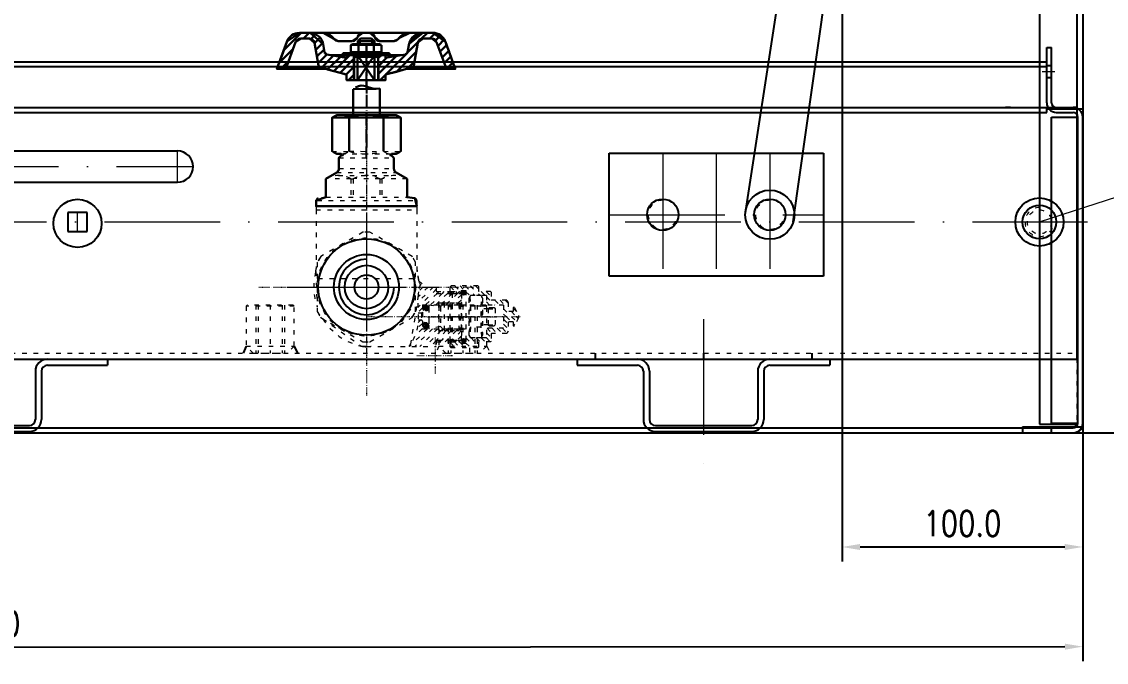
# Model space of a CAD drawing. Header units: millimetres. Extents: x 13152 to 84873, y -6229 to 22177.
# Drawn here: x 30218.8 to 30669.2, y 10727.3 to 10993.3 of the extents above; entities that cross this region are included whole.
import ezdxf

# ---------------------------------------------------------------- set-up
doc = ezdxf.new("R2010")
doc.units = ezdxf.units.MM
doc.header["$LTSCALE"] = 4
for name, pattern in [('ACAD_ISO03W100', [1.18, 0.47, -0.71]), ('ACAD_ISO10W100', [18, 12, -3, 0, -3]), ('CENTERX2', [101.6, 63.5, -12.7, 12.7, -12.7])]:
    doc.linetypes.add(name, pattern=pattern)
doc.layers.add('1', color=12, linetype='Continuous')
doc.layers.add('标注、文本', color=3, linetype='Continuous', lineweight=25)
doc.layers.add('铁心', color=3, linetype='Continuous', lineweight=0)
doc.styles.add('TH_GBDIM', font='romans.shx', dxfattribs={"width": 0.8, "bigfont": 'gbcbig.shx'})
doc.dimstyles.new('TH_GBDIM1', dxfattribs={"dimscale": 3, "dimtxt": 3.5, "dimasz": 2.5, "dimexe": 2, "dimexo": 0, "dimgap": 1.5, "dimtad": 1, "dimdec": 1, "dimzin": 0, "dimdsep": 46, "dimtxsty": 'TH_GBDIM', "dimcen": 2.5, "dimclrd": 3, "dimclre": 256, "dimclrt": 2, "dimadec": 0, "dimazin": 0, "dimtfac": 0.714286, "dimtdec": 1, "dimtmove": 0, "dimatfit": 3, "dimfxl": 1, "dimtzin": 0, "dimlwd": -1, "dimlwe": -1, "dimarcsym": 0})

# ---------------------------------------------------------------- blocks, each defined once
blk = doc.blocks.new('*D315')
at = {"layer": 'Defpoints', "color": 0, "transparency": 16777216}
for p in [(29744.44, 10826.17), (30659.44, 10826.67), (30659.49, 10733.85)]:
    blk.add_point(p, dxfattribs=at)
at = {"layer": '标注、文本', "transparency": 16777216}
for p, q in [((29744.44, 10826.17), (29744.49, 10727.35)), ((30659.44, 10826.67), (30659.49, 10727.85))]:
    blk.add_line(p, q, dxfattribs=at)
at = {"layer": '标注、文本', "color": 3, "transparency": 16777216}
blk.add_line((29751.99, 10733.35), (30651.99, 10733.84), dxfattribs=at)
for points in [[(29751.99, 10734.6), (29751.99, 10732.1), (29744.49, 10733.35)], [(30651.99, 10735.09), (30651.99, 10732.59), (30659.49, 10733.85)]]:
    blk.add_solid(points, dxfattribs=at)
at = {"layer": '标注、文本', "color": 2, "transparency": 16777216, "insert": (30201.99, 10743.35), "char_height": 10.5, "attachment_point": 5, "rotation": 0.0313, "style": 'TH_GBDIM'}
blk.add_mtext('915.0', dxfattribs=at)
blk = doc.blocks.new('*D328')
at = {"layer": 'Defpoints', "color": 0, "transparency": 16777216}
for p in [(30559.44, 11051.37), (30659.44, 11051.37), (30659.44, 10775.23)]:
    blk.add_point(p, dxfattribs=at)
at = {"layer": '标注、文本', "transparency": 16777216}
for p, q in [((30559.44, 11051.37), (30559.44, 10769.23)), ((30659.44, 11051.37), (30659.44, 10769.23))]:
    blk.add_line(p, q, dxfattribs=at)
at = {"layer": '标注、文本', "color": 3, "transparency": 16777216}
blk.add_line((30566.94, 10775.23), (30651.94, 10775.23), dxfattribs=at)
for points in [[(30566.94, 10776.48), (30566.94, 10773.98), (30559.44, 10775.23)], [(30651.94, 10776.48), (30651.94, 10773.98), (30659.44, 10775.23)]]:
    blk.add_solid(points, dxfattribs=at)
at = {"layer": '标注、文本', "color": 2, "transparency": 16777216, "insert": (30609.44, 10784.98), "char_height": 10.5, "attachment_point": 5, "style": 'TH_GBDIM'}
blk.add_mtext('100.0', dxfattribs=at)
blk = doc.blocks.new('*D331')
at = {"layer": 'Defpoints', "color": 0, "transparency": 16777216}
for p in [(30598.81, 11109.67), (30598.81, 10822.67), (30740.33, 10822.67)]:
    blk.add_point(p, dxfattribs=at)
at = {"layer": '标注、文本', "transparency": 16777216}
for p, q in [((30598.81, 11109.67), (30746.33, 11109.67)), ((30598.81, 10822.67), (30746.33, 10822.67))]:
    blk.add_line(p, q, dxfattribs=at)
at = {"layer": '标注、文本', "color": 3, "transparency": 16777216}
blk.add_line((30740.33, 11102.17), (30740.33, 10830.17), dxfattribs=at)
for points in [[(30739.08, 11102.17), (30741.58, 11102.17), (30740.33, 11109.67)], [(30739.08, 10830.17), (30741.58, 10830.17), (30740.33, 10822.67)]]:
    blk.add_solid(points, dxfattribs=at)
at = {"layer": '标注、文本', "color": 2, "transparency": 16777216, "insert": (30730.58, 10966.17), "char_height": 10.5, "attachment_point": 5, "rotation": 90, "style": 'TH_GBDIM'}
blk.add_mtext('287.0', dxfattribs=at)

msp = doc.modelspace()

# ---------------------------------------------------------------- linework, layer by layer
at = {"layer": '1', "color": 1, "linetype": 'CENTERX2', "lineweight": -3, "ltscale": 0.1}
for p, q in [((30361.94, 10981.02), (30361.94, 10984.12)), ((30361.94, 10984.12), (30361.94, 10977.84)), ((30361.94, 10980.22), (30361.94, 10980.33)), ((30361.94, 10973.86), (30361.94, 10979.5)), ((30361.94, 10977.15), (30361.94, 10977.01)), ((30361.94, 10976.32), (30361.94, 10970.68)), ((30361.94, 10973.03), (30361.94, 10973.17)), ((30361.94, 10966.7), (30361.94, 10972.34)), ((30361.94, 10969.97), (30361.94, 10969.85)), ((30361.94, 10969.16), (30361.94, 10963.52)), ((30361.94, 10968.86), (30361.94, 10964.49)), ((30361.94, 10965.87), (30361.94, 10965.98)), ((30361.94, 10963.8), (30361.94, 10963.69)), ((30361.94, 10962.97), (30361.94, 10957.33)), ((30361.94, 10956.64), (30361.94, 10956.5)), ((30361.94, 10955.81), (30361.94, 10951.44)), ((30361.94, 10950.26), (30361.94, 10955.31)), ((30361.94, 10951.2), (30361.94, 10948.29)), ((30361.94, 10949.43), (30361.94, 10949.56)), ((30361.94, 10943.1), (30361.94, 10948.74)), ((30361.94, 10947.57), (30361.94, 10947.46)), ((30361.94, 10946.77), (30361.94, 10941.11)), ((30361.94, 10942.27), (30361.94, 10942.38)), ((30361.94, 10936.49), (30361.94, 10941.55))]:
    msp.add_line(p, q, dxfattribs=at)
at = {"layer": '1', "color": 2, "linetype": 'ACAD_ISO03W100', "lineweight": 13, "ltscale": 0.1}
for p, q in [((30361.94, 10940.41), (30361.94, 10940.3)), ((30361.94, 10939.64), (30361.94, 10936.16)), ((30361.94, 10939.59), (30361.94, 10933.95)), ((30361.94, 10935.47), (30361.94, 10935.33)), ((30361.94, 10934.64), (30361.94, 10929)), ((30361.94, 10933.26), (30361.94, 10933.12)), ((30361.94, 10932.43), (30361.94, 10926.79)), ((30361.94, 10928.28), (30361.94, 10928.17)), ((30361.94, 10927.48), (30361.94, 10921.81)), ((30361.94, 10926.07), (30361.94, 10925.96)), ((30361.94, 10925.27), (30361.94, 10919.6)), ((30361.94, 10921.12), (30361.94, 10921.01)), ((30361.94, 10920.29), (30361.94, 10914.65)), ((30361.94, 10918.91), (30361.94, 10918.8)), ((30361.94, 10918.08), (30361.94, 10915.18)), ((30361.94, 10913.96), (30361.94, 10913.82)), ((30361.94, 10913.13), (30361.94, 10907.49)), ((30361.94, 10906.77), (30361.94, 10906.66)), ((30361.94, 10905.97), (30361.94, 10900.3)), ((30361.94, 10899.61), (30361.94, 10899.5)), ((30361.94, 10898.78), (30361.94, 10893.14)), ((30361.94, 10892.45), (30361.94, 10892.32)), ((30361.94, 10891.62), (30361.94, 10885.99)), ((30317.24, 10883.17), (30321.75, 10883.17)), ((30322.44, 10883.17), (30322.55, 10883.17)), ((30323.27, 10883.17), (30328.91, 10883.17)), ((30329.63, 10883.17), (30329.74, 10883.17)), ((30330.43, 10883.17), (30336.07, 10883.17)), ((30336.78, 10883.17), (30336.9, 10883.17)), ((30337.61, 10883.17), (30343.25, 10883.17)), ((30343.94, 10883.17), (30344.05, 10883.17)), ((30344.77, 10883.17), (30350.41, 10883.17)), ((30351.13, 10883.17), (30351.24, 10883.17)), ((30351.93, 10883.17), (30357.57, 10883.17)), ((30358.29, 10883.17), (30358.4, 10883.17)), ((30359.12, 10883.17), (30364.76, 10883.17)), ((30361.94, 10885.27), (30361.94, 10885.16)), ((30361.94, 10884.47), (30361.94, 10878.8)), ((30365.45, 10883.17), (30365.56, 10883.17)), ((30366.28, 10883.17), (30371.92, 10883.17)), ((30372.64, 10883.17), (30372.75, 10883.17)), ((30373.44, 10883.17), (30379.08, 10883.17)), ((30379.8, 10883.17), (30379.91, 10883.17)), ((30380.63, 10883.17), (30386.27, 10883.17)), ((30386.54, 10883.17), (30390.91, 10883.17)), ((30386.96, 10883.17), (30387.07, 10883.17)), ((30387.79, 10883.17), (30393.43, 10883.17)), ((30394.14, 10883.17), (30394.25, 10883.17)), ((30394.95, 10883.17), (30400.58, 10883.17)), ((30401.3, 10883.17), (30401.41, 10883.17)), ((30402.13, 10883.17), (30406.64, 10883.17)), ((30361.94, 10878.11), (30361.94, 10878)), ((30361.94, 10877.28), (30361.94, 10871.64)), ((30361.94, 10870.95), (30361.94, 10870.81)), ((30365.56, 10870.81), (30361.94, 10870.81)), ((30361.94, 10870.12), (30361.94, 10864.48)), ((30366.39, 10870.81), (30366.28, 10870.81)), ((30372.75, 10870.81), (30367.11, 10870.81)), ((30373.55, 10870.81), (30373.44, 10870.81)), ((30379.91, 10870.81), (30374.27, 10870.81)), ((30380.74, 10870.81), (30380.6, 10870.81)), ((30387.07, 10870.81), (30381.43, 10870.81)), ((30387.34, 10870.81), (30393.73, 10870.81)), ((30387.9, 10870.81), (30387.79, 10870.81)), ((30394.25, 10870.81), (30388.62, 10870.81)), ((30394.45, 10870.81), (30394.56, 10870.81)), ((30395.06, 10870.81), (30394.95, 10870.81)), ((30398.93, 10870.81), (30395.14, 10870.81)), ((30395.25, 10870.81), (30400.89, 10870.81)), ((30401.41, 10870.81), (30395.77, 10870.81)), ((30399.76, 10870.81), (30399.64, 10870.81)), ((30406.11, 10870.81), (30400.47, 10870.81)), ((30401.61, 10870.81), (30401.72, 10870.81)), ((30402.24, 10870.81), (30402.11, 10870.81)), ((30402.44, 10870.81), (30408.08, 10870.81)), ((30406.58, 10870.81), (30402.93, 10870.81)), ((30406.94, 10870.81), (30406.8, 10870.81)), ((30413.27, 10870.81), (30407.63, 10870.81)), ((30408.77, 10870.81), (30408.9, 10870.81)), ((30409.6, 10870.81), (30415.98, 10870.81)), ((30414.1, 10870.81), (30413.99, 10870.81)), ((30420.43, 10870.81), (30414.79, 10870.81)), ((30421.26, 10870.81), (30421.15, 10870.81)), ((30425.77, 10870.81), (30421.98, 10870.81)), ((30361.94, 10863.76), (30361.94, 10863.65)), ((30361.94, 10862.96), (30361.94, 10857.29)), ((30390.44, 10862.27), (30390.44, 10859.01)), ((30361.94, 10856.6), (30361.94, 10856.49)), ((30390.44, 10858.31), (30390.44, 10858.2)), ((30390.44, 10857.49), (30390.44, 10851.85)), ((30361.94, 10855.77), (30361.94, 10850.13)), ((30382.84, 10854.67), (30386.07, 10854.67)), ((30386.79, 10854.67), (30386.9, 10854.67)), ((30387.62, 10854.67), (30393.26, 10854.67)), ((30393.95, 10854.67), (30394.09, 10854.67)), ((30394.78, 10854.67), (30398.04, 10854.67)), ((30361.94, 10849.44), (30361.94, 10849.3)), ((30361.94, 10848.61), (30361.94, 10842.97)), ((30390.44, 10851.16), (30390.44, 10851.02)), ((30390.44, 10850.33), (30390.44, 10847.06)), ((30361.94, 10842.25), (30361.94, 10842.14)), ((30361.94, 10841.42), (30361.94, 10837.94))]:
    msp.add_line(p, q, dxfattribs=at)
at = {"layer": '标注、文本'}
for p, q in [((30641.44, 11617.67), (30641.44, 10826.17)), ((30656.94, 11618.17), (30656.94, 10853.17)), ((30659.44, 11618.17), (30659.44, 10826.17)), ((30519.26, 10913.18), (30549.44, 11109.67)), ((30539.22, 10910.17), (30567.44, 11109.67)), ((30644.44, 10982.67), (30646.44, 10982.67)), ((30644.44, 10959.67), (30644.44, 10982.67)), ((30646.44, 10959.67), (30646.44, 10982.67)), ((29759.44, 10976.67), (30644.44, 10976.67)), ((29759.44, 10974.67), (30644.44, 10974.67)), ((30644.44, 10975.17), (30646.44, 10975.17)), ((30644.44, 10970.17), (30646.44, 10970.17)), ((29754.44, 10957.67), (30649.44, 10957.67)), ((29759.44, 10957.67), (30644.44, 10957.67)), ((29759.44, 10955.67), (30644.44, 10955.67)), ((30629.4, 10957.67), (30627.4, 10957.67)), ((30644.44, 10955.67), (30644.44, 10957.67)), ((30644.44, 10957.16), (30659.44, 10957.16)), ((30648.44, 10957.67), (30655.44, 10957.67)), ((30648.44, 10955.67), (30655.44, 10955.67)), ((30657.4, 10957.67), (30655.4, 10957.67)), ((30646.44, 10826.67), (30646.44, 10953.67)), ((30646.44, 10953.67), (30657.44, 10953.67)), ((30657.44, 10826.67), (30657.44, 10953.67)), ((30659.44, 10826.67), (30659.44, 10953.67)), ((30120.44, 10939.64), (30283.44, 10939.64)), ((30462.72, 10938.68), (30551.72, 10938.68)), ((30462.72, 10887.68), (30462.72, 10938.68)), ((30551.72, 10938.68), (30551.72, 10887.68)), ((30120.44, 10926.64), (30283.44, 10926.64)), ((30237.94, 10914.17), (30237.94, 10906.17)), ((30245.94, 10914.17), (30237.94, 10914.17)), ((30245.94, 10906.17), (30245.94, 10914.17)), ((30237.94, 10906.17), (30245.94, 10906.17)), ((30551.72, 10887.68), (30462.72, 10887.68)), ((30311.94, 10858.67), (30310.75, 10855.67)), ((30331.94, 10858.67), (30333.33, 10855.67)), ((29746.94, 10853.17), (30656.94, 10853.17)), ((30229.44, 10853.17), (30254.44, 10853.17)), ((30254.44, 10853.17), (30254.44, 10850.67)), ((30449.44, 10853.17), (30474.44, 10853.17)), ((30449.44, 10853.17), (30449.44, 10850.67)), ((30456.94, 10855.67), (30456.94, 10853.17)), ((30501.94, 10855.67), (30501.94, 10853.17)), ((30529.44, 10853.17), (30554.44, 10853.17)), ((30546.94, 10855.67), (30546.94, 10853.17)), ((30554.44, 10853.17), (30554.44, 10850.67)), ((30224.44, 10848.17), (30224.44, 10828.17)), ((30226.94, 10848.17), (30226.94, 10828.17)), ((30229.44, 10850.67), (30254.44, 10850.67)), ((30449.44, 10850.67), (30474.44, 10850.67)), ((30476.94, 10848.17), (30476.94, 10828.17)), ((30479.44, 10848.17), (30479.44, 10828.17)), ((30524.44, 10848.17), (30524.44, 10828.17)), ((30526.94, 10848.17), (30526.94, 10828.17)), ((30529.44, 10850.67), (30554.44, 10850.67)), ((29748.44, 10824.67), (30655.44, 10824.67)), ((30181.94, 10825.67), (30221.94, 10825.67)), ((30481.94, 10825.67), (30521.94, 10825.67)), ((30634.44, 10825.17), (30655.94, 10825.17)), ((30634.44, 10825.17), (30634.44, 10822.67)), ((30634.44, 10825.17), (30659.29, 10825.17)), ((30641.44, 10826.17), (30656.94, 10826.17)), ((30646.44, 10826.67), (30657.44, 10826.67)), ((30646.44, 10822.67), (30646.44, 10824.67)), ((29748.44, 10822.67), (30655.44, 10822.67)), ((29769.44, 10822.67), (30634.44, 10822.67)), ((30181.94, 10823.17), (30221.94, 10823.17)), ((30481.94, 10823.17), (30521.94, 10823.17)), ((30634.44, 10822.67), (30655.94, 10822.67)), ((30634.44, 10822.67), (30655.94, 10822.67))]:
    msp.add_line(p, q, dxfattribs=at)
at = {"layer": '标注、文本', "color": 2, "linetype": 'ACAD_ISO03W100', "lineweight": 18}
for p, q in [((30656.94, 11618.17), (30656.94, 10826.17)), ((30312.44, 10875.67), (30311.94, 10875.17)), ((30311.94, 10875.17), (30311.94, 10858.67)), ((30331.94, 10875.17), (30311.94, 10875.17)), ((30331.44, 10875.67), (30312.44, 10875.67)), ((30315.94, 10875.67), (30315.94, 10855.67)), ((30316.94, 10875.67), (30316.94, 10855.67)), ((30321.94, 10875.67), (30321.94, 10855.67)), ((30326.94, 10875.67), (30326.94, 10855.67)), ((30327.94, 10875.67), (30327.94, 10855.67)), ((30331.94, 10875.17), (30331.44, 10875.67)), ((30331.94, 10858.67), (30331.94, 10875.17)), ((30314.94, 10855.67), (30311.94, 10858.67)), ((30311.94, 10858.67), (30331.94, 10858.67)), ((30331.94, 10858.67), (30328.94, 10855.67)), ((29746.94, 10855.67), (30656.94, 10855.67)), ((30314.94, 10855.67), (30328.94, 10855.67))]:
    msp.add_line(p, q, dxfattribs=at)
at = {"layer": '标注、文本', "color": 4, "lineweight": 30}
for p, q in [((30334.88, 10988.73), (30327.58, 10981.44)), ((30334.27, 10988.73), (30344.77, 10988.73)), ((30338.14, 10988.73), (30335.82, 10986.41)), ((30340.82, 10988.13), (30338.94, 10986.25)), ((30342.67, 10986.72), (30340.35, 10984.39)), ((30344.77, 10988.73), (30379.94, 10988.73)), ((30360.5, 10988.73), (30361.8, 10988.73)), ((30360.5, 10988.73), (30363.1, 10988.73)), ((30363.1, 10988.73), (30361.8, 10988.73)), ((30383.78, 10988.51), (30379.74, 10984.51)), ((30389.31, 10988.73), (30379.94, 10988.73)), ((30387.26, 10988.73), (30384.83, 10986.3)), ((30390.41, 10988.62), (30388.23, 10986.41)), ((30392.71, 10987.63), (30390.66, 10985.58)), ((30328.85, 10984.92), (30324.76, 10973.7)), ((30331.5, 10982.1), (30325.7, 10976.3)), ((30332.53, 10984.89), (30328.44, 10973.7)), ((30334.71, 10986.41), (30338.06, 10986.41)), ((30340.35, 10984.51), (30341.98, 10975.19)), ((30343.81, 10984.59), (30340.85, 10981.63)), ((30343.97, 10983.95), (30344.55, 10980.69)), ((30356, 10985.25), (30350.3, 10985.25)), ((30355.44, 10983.59), (30355.44, 10980.75)), ((30366.64, 10984.01), (30357.05, 10984.01)), ((30359.45, 10986.41), (30358.29, 10985.28)), ((30358.29, 10985.28), (30365.26, 10985.28)), ((30358.29, 10985.28), (30358.29, 10984.01)), ((30358.65, 10983.59), (30358.65, 10980.75)), ((30359.23, 10986.19), (30359.23, 10984.01)), ((30359.45, 10986.41), (30364.1, 10986.41)), ((30364.1, 10986.41), (30365.26, 10985.28)), ((30364.32, 10986.19), (30364.32, 10984.01)), ((30365.04, 10983.59), (30365.04, 10980.75)), ((30365.26, 10985.28), (30365.26, 10984.01)), ((30367.58, 10985.25), (30373.27, 10985.25)), ((30368.24, 10983.59), (30368.24, 10980.75)), ((30383.34, 10984.81), (30379, 10980.47)), ((30379.69, 10984.31), (30379.05, 10980.69)), ((30383.25, 10984.51), (30381.62, 10975.19)), ((30382.89, 10982.54), (30381.62, 10975.19)), ((30391.08, 10984.89), (30395.14, 10973.7)), ((30394.28, 10985.92), (30391.66, 10983.29)), ((30395.22, 10983.62), (30392.51, 10980.91)), ((30394.75, 10984.92), (30398.84, 10973.7)), ((30344.33, 10981.82), (30341.35, 10978.84)), ((30345.55, 10979.75), (30341.84, 10976.05)), ((30348.31, 10979.25), (30343.23, 10974.17)), ((30345.49, 10979.75), (30353.7, 10978.31)), ((30351.1, 10978.78), (30345.82, 10973.48)), ((30347.07, 10979.47), (30376.48, 10979.47)), ((30355.08, 10979.47), (30348.39, 10972.78)), ((30356.74, 10977.87), (30350.97, 10972.09)), ((30352.13, 10980.3), (30357.05, 10980.3)), ((30352.13, 10980.3), (30352.13, 10979.47)), ((30353.7, 10979.47), (30353.7, 10978.31)), ((30357.24, 10979.58), (30356.36, 10978.73)), ((30356.36, 10978.73), (30367.52, 10978.73)), ((30356.74, 10979.47), (30356.66, 10969.05)), ((30358.24, 10979.47), (30356.8, 10978.12)), ((30366.64, 10980.3), (30357.05, 10980.3)), ((30358.24, 10979.47), (30365.31, 10979.47)), ((30365.34, 10979.47), (30358.24, 10979.47)), ((30358.24, 10979.47), (30358.24, 10969.05)), ((30365.31, 10979.47), (30358.24, 10969.05)), ((30358.24, 10979.47), (30365.34, 10969.05)), ((30359.23, 10980.61), (30359.23, 10980.3)), ((30365.31, 10979.47), (30366.75, 10978.12)), ((30365.34, 10979.47), (30365.34, 10969.05)), ((30371.45, 10980.3), (30366.56, 10980.3)), ((30366.75, 10978.12), (30366.75, 10969.05)), ((30366.83, 10979.47), (30366.94, 10969.05)), ((30368.19, 10979.47), (30366.86, 10978.15)), ((30370.37, 10978.4), (30366.89, 10974.91)), ((30374.35, 10979.09), (30366.92, 10971.65)), ((30378.36, 10979.83), (30367.58, 10969.05)), ((30378.11, 10979.75), (30369.9, 10978.31)), ((30369.9, 10979.47), (30369.9, 10978.31)), ((30371.45, 10980.3), (30371.45, 10979.47)), ((30382.59, 10980.8), (30374.35, 10972.56)), ((30396.11, 10981.22), (30393.4, 10978.51)), ((30396.99, 10978.81), (30394.28, 10976.1)), ((30324.76, 10973.7), (30345.05, 10973.7)), ((30329.62, 10976.96), (30326.36, 10973.7)), ((30342.81, 10974.28), (30353.7, 10971.37)), ((30356.71, 10974.55), (30353.56, 10971.4)), ((30380.76, 10974.28), (30369.9, 10971.37)), ((30380.76, 10974.28), (30369.9, 10971.37)), ((30378.55, 10973.7), (30398.84, 10973.7)), ((30381.9, 10976.82), (30378.83, 10973.75)), ((30397.85, 10976.41), (30395.14, 10973.7)), ((30398.73, 10974), (30398.4, 10973.7)), ((30353.7, 10971.37), (30353.7, 10969.05)), ((30353.7, 10969.05), (30356.8, 10969.05)), ((30356.69, 10971.26), (30354.48, 10969.05)), ((30366.75, 10969.05), (30369.9, 10969.05)), ((30369.9, 10971.37), (30369.9, 10969.05)), ((30367.52, 10965.63), (30367.52, 10954.57)), ((30349.58, 10954.57), (30374.3, 10954.57)), ((30354.81, 10953.46), (30354.81, 10939.53)), ((30369.07, 10953.46), (30369.07, 10939.53))]:
    msp.add_line(p, q, dxfattribs=at)
at = {"layer": '标注、文本', "color": 1, "linetype": 'ACAD_ISO10W100', "lineweight": 18}
for p, q in [((30642.53, 10972.67), (30647.86, 10972.67)), ((30283.44, 10926.64), (30283.44, 10939.64)), ((30484.97, 10938.68), (30484.97, 10887.68)), ((30507.22, 10938.68), (30507.22, 10887.68)), ((30529.47, 10938.68), (30529.47, 10887.68)), ((30113.94, 10933.14), (30289.94, 10933.14)), ((30641.44, 10890.17), (30641.44, 10930.17)), ((29748.44, 10910.17), (30659.44, 10910.17)), ((30241.94, 10906.17), (30241.94, 10914.17)), ((30361.94, 10914.14), (30361.94, 10852.19)), ((30361.94, 10914.14), (30361.94, 10852.19)), ((30462.72, 10913.18), (30551.72, 10913.18)), ((30621.44, 10910.17), (30661.44, 10910.17)), ((30329.05, 10883.17), (30394.82, 10883.17)), ((30329.05, 10883.17), (30394.82, 10883.17)), ((30501.94, 10869.79), (30501.94, 10807.57))]:
    msp.add_line(p, q, dxfattribs=at)
at = {"layer": '标注、文本', "color": 2, "linetype": 'ACAD_ISO03W100', "lineweight": 13}
for p, q in [((30347.68, 10939.53), (30349.58, 10938.42)), ((30349.58, 10938.42), (30351.3, 10938.42)), ((30351.49, 10937.79), (30350.52, 10936.85)), ((30351.3, 10938.42), (30372.58, 10938.42)), ((30351.49, 10938.42), (30351.49, 10937.79)), ((30351.49, 10937.79), (30352.24, 10937.79)), ((30352.24, 10938.42), (30352.24, 10937.79)), ((30371.61, 10938.42), (30371.61, 10937.79)), ((30371.61, 10937.79), (30372.39, 10937.79)), ((30372.39, 10938.42), (30372.39, 10937.79)), ((30372.39, 10937.79), (30373.33, 10936.85)), ((30372.58, 10938.42), (30374.3, 10938.42)), ((30376.2, 10939.53), (30374.3, 10938.42)), ((30350.52, 10936.85), (30350.52, 10932.32)), ((30350.52, 10936.85), (30373.33, 10936.85)), ((30373.33, 10936.85), (30373.33, 10932.32)), ((30349.58, 10930.66), (30374.3, 10930.66)), ((30350.27, 10929.41), (30373.58, 10929.41)), ((30350.52, 10932.32), (30373.33, 10932.32)), ((30355.5, 10928.06), (30355.5, 10920.46)), ((30355.5, 10928.06), (30356.44, 10928.06)), ((30356.44, 10928.06), (30356.44, 10920.46)), ((30367.44, 10928.06), (30367.44, 10920.46)), ((30367.44, 10928.06), (30368.38, 10928.06)), ((30341.04, 10919.13), (30341.04, 10916.67)), ((30341.51, 10919.13), (30382.37, 10919.13)), ((30345.08, 10920.46), (30341.87, 10920.1)), ((30345.08, 10920.46), (30378.8, 10920.46)), ((30378.8, 10920.46), (30381.98, 10920.1)), ((30382.84, 10919.13), (30382.84, 10916.67)), ((30341.04, 10916.67), (30344.16, 10916.67)), ((30341.04, 10916.67), (30382.84, 10916.67)), ((30341.04, 10916.67), (30341.04, 10915.23)), ((30341.04, 10915.23), (30341.04, 10890.88)), ((30341.04, 10915.23), (30382.84, 10915.23)), ((30344.17, 10916.67), (30379.71, 10916.67)), ((30379.71, 10916.67), (30382.84, 10916.67)), ((30382.84, 10916.67), (30382.84, 10915.23)), ((30382.84, 10915.23), (30382.84, 10890.88)), ((30361.94, 10914.14), (30361.94, 10852.19)), ((30361.94, 10914.14), (30361.94, 10852.19)), ((30360.5, 10905.92), (30342.95, 10895.8)), ((30380.93, 10895.8), (30363.38, 10905.92)), ((30341.51, 10893.31), (30341.51, 10873.05)), ((30329.05, 10883.17), (30394.82, 10883.17)), ((30329.05, 10883.17), (30394.82, 10883.17)), ((30341.82, 10886.73), (30382.04, 10886.73)), ((30389.67, 10883.17), (30383.2, 10876.72)), ((30387.54, 10883.17), (30383.31, 10878.94)), ((30385.38, 10883.17), (30383.61, 10881.4)), ((30390.91, 10883.17), (30390.91, 10880.51)), ((30396.8, 10883.39), (30398.93, 10881.26)), ((30408.27, 10883.64), (30397.05, 10883.64)), ((30398.68, 10883.64), (30401.05, 10881.26)), ((30400.81, 10883.64), (30402.71, 10881.73)), ((30402.93, 10883.64), (30406.97, 10879.6)), ((30405.09, 10883.64), (30409.13, 10879.6)), ((30407.22, 10883.64), (30408.46, 10882.39)), ((30408.27, 10883.64), (30408.46, 10883.44)), ((30408.46, 10883.44), (30408.46, 10881.45)), ((30390.91, 10882.28), (30383.28, 10874.65)), ((30391.27, 10880.51), (30386.57, 10875.81)), ((30393.4, 10880.51), (30388.7, 10875.81)), ((30395.53, 10880.51), (30390.83, 10875.81)), ((30390.91, 10881.26), (30400.42, 10881.26)), ((30390.91, 10880.51), (30401.16, 10880.51)), ((30392.02, 10881.26), (30391.27, 10880.51)), ((30394.14, 10881.26), (30393.4, 10880.51)), ((30397.65, 10880.51), (30393.67, 10876.53)), ((30396.3, 10881.26), (30395.53, 10880.51)), ((30399.78, 10880.51), (30395.8, 10876.53)), ((30396.58, 10881.48), (30396.8, 10881.26)), ((30396.58, 10881.45), (30396.58, 10860.17)), ((30396.77, 10881.26), (30401.33, 10881.26)), ((30396.8, 10881.26), (30397.54, 10880.51)), ((30397.52, 10880.51), (30397.52, 10861.13)), ((30398.43, 10881.26), (30397.65, 10880.51)), ((30401.36, 10879.93), (30397.93, 10876.53)), ((30398.93, 10881.26), (30399.67, 10880.51)), ((30400.47, 10881.2), (30399.78, 10880.51)), ((30400.42, 10881.26), (30401.36, 10880.32)), ((30401.05, 10881.26), (30401.33, 10881.01)), ((30401.33, 10881.73), (30401.33, 10859.89)), ((30401.33, 10881.73), (30403.24, 10881.73)), ((30401.33, 10880.95), (30402.44, 10879.85)), ((30402.49, 10881.73), (30401.36, 10880.59)), ((30402.05, 10881.7), (30401.36, 10881.01)), ((30401.36, 10880.32), (30401.36, 10876.75)), ((30401.39, 10880.48), (30401.97, 10879.9)), ((30401.44, 10881.26), (30402.74, 10879.96)), ((30402.77, 10881.59), (30401.47, 10880.29)), ((30401.63, 10881.51), (30402.99, 10880.15)), ((30403.02, 10881.4), (30401.66, 10880.07)), ((30401.91, 10881.67), (30403.16, 10880.43)), ((30403.16, 10881.12), (30401.94, 10879.9)), ((30402.24, 10881.73), (30403.24, 10880.76)), ((30403.24, 10880.76), (30402.3, 10879.85)), ((30403.24, 10881.73), (30403.24, 10859.89)), ((30403.24, 10881.23), (30404.84, 10879.6)), ((30411.78, 10879.6), (30403.24, 10879.6)), ((30405.17, 10879.6), (30404.48, 10878.41)), ((30404.48, 10878.41), (30404.48, 10863.21)), ((30409.51, 10879.6), (30405.17, 10879.6)), ((30408.46, 10881.45), (30408.63, 10881.26)), ((30413.49, 10881.26), (30408.63, 10881.26)), ((30409.51, 10879.6), (30410.18, 10878.41)), ((30409.6, 10881.26), (30411.26, 10879.6)), ((30410.18, 10878.41), (30410.18, 10863.21)), ((30411.72, 10881.26), (30413.69, 10879.32)), ((30411.78, 10879.6), (30411.78, 10875.56)), ((30411.78, 10879.6), (30411.78, 10862.02)), ((30411.78, 10879.07), (30415.29, 10875.56)), ((30413.49, 10881.26), (30413.69, 10881.06)), ((30413.69, 10881.06), (30413.69, 10877.89)), ((30385.22, 10874.46), (30383.39, 10872.63)), ((30385.22, 10875.81), (30400.42, 10875.81)), ((30385.22, 10875.81), (30385.22, 10872.72)), ((30386.57, 10875.81), (30385.22, 10874.46)), ((30385.22, 10874.6), (30386.65, 10873.16)), ((30387.1, 10875.67), (30385.33, 10873.93)), ((30385.35, 10875.09), (30387.15, 10873.3)), ((30387.45, 10875.43), (30385.57, 10873.55)), ((30385.63, 10875.45), (30387.51, 10873.57)), ((30387.73, 10875.07), (30385.96, 10873.27)), ((30386.04, 10875.7), (30387.76, 10873.96)), ((30387.87, 10874.54), (30386.46, 10873.16)), ((30386.57, 10875.81), (30387.87, 10874.51)), ((30387.87, 10875.81), (30387.87, 10865.83)), ((30387.87, 10875.81), (30392.62, 10874.85)), ((30387.87, 10874.49), (30387.87, 10867.16)), ((30391.85, 10876.53), (30401.11, 10876.53)), ((30391.85, 10876.53), (30391.85, 10865.11)), ((30392.44, 10875.67), (30391.94, 10875.17)), ((30391.94, 10875.17), (30391.94, 10858.67)), ((30411.94, 10875.17), (30391.94, 10875.17)), ((30411.44, 10875.67), (30392.44, 10875.67)), ((30393.67, 10876.53), (30392.96, 10875.81)), ((30393.56, 10875.81), (30401.03, 10875.81)), ((30394.28, 10876.53), (30400.31, 10876.53)), ((30394.28, 10876.53), (30394.28, 10865.11)), ((30395.8, 10876.53), (30395.08, 10875.81)), ((30395.94, 10875.67), (30395.94, 10855.67)), ((30396.94, 10875.67), (30396.94, 10855.67)), ((30397.93, 10876.53), (30397.21, 10875.81)), ((30400.06, 10876.53), (30399.37, 10875.81)), ((30401.36, 10877.8), (30400.06, 10876.53)), ((30400.31, 10876.53), (30401.03, 10875.81)), ((30400.31, 10876.53), (30400.31, 10865.11)), ((30401.36, 10876.75), (30400.42, 10875.81)), ((30400.42, 10875.81), (30400.42, 10865.83)), ((30401.03, 10875.81), (30404.48, 10875.81)), ((30401.03, 10875.81), (30401.03, 10865.83)), ((30401.36, 10876.75), (30401.36, 10864.89)), ((30401.94, 10875.67), (30401.94, 10855.67)), ((30409.51, 10875.2), (30405.17, 10875.2)), ((30406.94, 10875.67), (30406.94, 10855.67)), ((30407.94, 10875.67), (30407.94, 10855.67)), ((30412.55, 10874.15), (30410.18, 10874.15)), ((30411.94, 10875.17), (30411.44, 10875.67)), ((30411.78, 10876.95), (30413.16, 10875.56)), ((30418.91, 10875.56), (30411.78, 10875.56)), ((30411.94, 10858.67), (30411.94, 10875.17)), ((30413.05, 10874.62), (30412.55, 10874.15)), ((30412.55, 10874.15), (30412.55, 10867.49)), ((30412.55, 10874.15), (30415.4, 10874.15)), ((30413.05, 10874.62), (30414.93, 10874.62)), ((30413.69, 10877.89), (30413.85, 10877.69)), ((30420.24, 10877.69), (30413.85, 10877.69)), ((30414.93, 10874.62), (30415.4, 10874.15)), ((30415.29, 10877.69), (30417.42, 10875.56)), ((30415.4, 10874.15), (30415.4, 10867.49)), ((30417.42, 10877.69), (30420.79, 10874.32)), ((30418.91, 10875.56), (30418.91, 10866.08)), ((30418.91, 10874.1), (30422.17, 10870.81)), ((30419.55, 10877.69), (30420.79, 10876.45)), ((30420.24, 10877.69), (30420.79, 10876.75)), ((30420.79, 10876.75), (30420.79, 10872.97)), ((30423.36, 10874.62), (30422.89, 10874.62)), ((30422.89, 10874.62), (30422.89, 10872.97)), ((30422.89, 10874.38), (30424.14, 10873.1)), ((30423.36, 10874.62), (30425.08, 10871.31)), ((30342.95, 10870.53), (30360.5, 10860.42)), ((30384.75, 10872.25), (30383.39, 10872.25)), ((30384.41, 10869.4), (30383.42, 10868.38)), ((30384.75, 10869.4), (30383.45, 10869.4)), ((30384.75, 10872.25), (30384.75, 10869.4)), ((30385.22, 10872.72), (30385.22, 10868.93)), ((30385.41, 10873.77), (30385.82, 10873.35)), ((30418.91, 10871.94), (30420.05, 10870.81)), ((30418.91, 10869.81), (30420.79, 10867.93)), ((30420.05, 10870.81), (30422.17, 10868.68)), ((30422.89, 10872.97), (30420.79, 10872.97)), ((30422.17, 10872.97), (30424.3, 10870.81)), ((30422.17, 10870.81), (30424.25, 10868.74)), ((30425.08, 10870.34), (30423.36, 10867.02)), ((30424.3, 10870.81), (30424.97, 10870.15)), ((30425.08, 10871.31), (30425.08, 10870.34)), ((30387.26, 10865.83), (30379.88, 10858.48)), ((30385.22, 10865.92), (30381.9, 10862.6)), ((30389.39, 10865.83), (30382.01, 10858.48)), ((30385.22, 10868.05), (30383.03, 10865.86)), ((30391.52, 10865.83), (30384.16, 10858.48)), ((30385.22, 10868.93), (30385.22, 10865.83)), ((30385.22, 10865.83), (30400.42, 10865.83)), ((30386.27, 10868.46), (30385.24, 10867.44)), ((30386.87, 10868.46), (30385.24, 10866.83)), ((30385.24, 10866.91), (30386.29, 10865.86)), ((30385.27, 10867.52), (30386.9, 10865.89)), ((30387.32, 10868.24), (30385.46, 10866.39)), ((30385.46, 10867.96), (30387.32, 10866.08)), ((30387.62, 10867.91), (30385.77, 10866.05)), ((30385.8, 10868.27), (30387.65, 10866.41)), ((30387.84, 10867.46), (30386.21, 10865.86)), ((30386.24, 10868.46), (30387.84, 10866.86)), ((30392.93, 10865.11), (30386.29, 10858.48)), ((30387.81, 10866.83), (30386.87, 10865.86)), ((30386.9, 10868.43), (30387.81, 10867.52)), ((30392.62, 10866.77), (30387.87, 10865.83)), ((30395.06, 10865.11), (30391.08, 10861.13)), ((30391.85, 10865.11), (30401.11, 10865.11)), ((30393.65, 10865.83), (30392.93, 10865.11)), ((30397.21, 10865.11), (30393.2, 10861.13)), ((30393.56, 10865.83), (30401.03, 10865.83)), ((30394.28, 10865.11), (30400.31, 10865.11)), ((30395.77, 10865.83), (30395.06, 10865.11)), ((30399.34, 10865.11), (30395.33, 10861.13)), ((30397.9, 10865.83), (30397.21, 10865.11)), ((30401.3, 10864.95), (30397.49, 10861.13)), ((30400.06, 10865.83), (30399.34, 10865.11)), ((30401.03, 10865.83), (30400.31, 10865.11)), ((30400.42, 10865.83), (30401.36, 10864.89)), ((30401.03, 10865.83), (30404.48, 10865.83)), ((30401.36, 10864.89), (30401.36, 10861.33)), ((30412.55, 10867.49), (30410.18, 10867.49)), ((30418.91, 10866.08), (30411.78, 10866.08)), ((30412, 10866.08), (30414.13, 10863.93)), ((30412.55, 10867.49), (30413.05, 10867.02)), ((30412.55, 10867.49), (30415.4, 10867.49)), ((30413.05, 10867.02), (30414.93, 10867.02)), ((30414.13, 10866.08), (30416.26, 10863.93)), ((30415.4, 10867.49), (30414.93, 10867.02)), ((30416.26, 10866.08), (30418.39, 10863.93)), ((30418.39, 10866.08), (30420.35, 10864.09)), ((30418.91, 10867.69), (30420.79, 10865.78)), ((30420.79, 10864.89), (30420.24, 10863.93)), ((30422.89, 10868.68), (30420.79, 10868.68)), ((30420.79, 10868.68), (30420.79, 10864.89)), ((30422.89, 10868.68), (30422.89, 10867.02)), ((30422.89, 10867.96), (30423.53, 10867.33)), ((30422.89, 10867.02), (30423.36, 10867.02)), ((30390.91, 10860.97), (30388.42, 10858.48)), ((30390.91, 10861.13), (30401.16, 10861.13)), ((30390.91, 10861.13), (30390.91, 10858.48)), ((30391.08, 10861.13), (30390.91, 10860.97)), ((30393.2, 10861.13), (30392.46, 10860.36)), ((30395.33, 10861.13), (30394.59, 10860.36)), ((30397.52, 10861.13), (30396.58, 10860.17)), ((30397.49, 10861.13), (30396.71, 10860.36)), ((30397.52, 10861.13), (30401.33, 10861.13)), ((30397.74, 10861.13), (30398.48, 10860.36)), ((30399.62, 10861.13), (30398.84, 10860.36)), ((30401.36, 10862.88), (30399.62, 10861.13)), ((30399.87, 10861.13), (30400.64, 10860.36)), ((30401.36, 10861.33), (30400.42, 10860.36)), ((30402.16, 10861.8), (30401.33, 10860.94)), ((30401.33, 10860.91), (30402.35, 10859.89)), ((30402.55, 10861.74), (30401.36, 10860.55)), ((30401.41, 10861.24), (30402.69, 10859.97)), ((30402.85, 10861.6), (30401.52, 10860.28)), ((30401.58, 10861.49), (30402.93, 10860.17)), ((30403.04, 10861.38), (30401.72, 10860.06)), ((30401.83, 10861.69), (30403.13, 10860.42)), ((30403.18, 10861.11), (30402.02, 10859.92)), ((30402.16, 10861.8), (30403.21, 10860.72)), ((30403.21, 10860.69), (30402.41, 10859.92)), ((30402.66, 10861.71), (30403.16, 10861.22)), ((30411.78, 10862.02), (30403.24, 10862.02)), ((30403.24, 10862.02), (30407.27, 10857.98)), ((30404.48, 10863.21), (30405.17, 10862.05)), ((30405.37, 10862.02), (30408.46, 10858.95)), ((30407.5, 10862.02), (30409.15, 10860.36)), ((30409.62, 10862.02), (30411.28, 10860.36)), ((30411.75, 10862.02), (30413.41, 10860.36)), ((30411.78, 10864.15), (30413.69, 10862.24)), ((30413.69, 10860.55), (30413.49, 10860.36)), ((30413.85, 10863.93), (30413.69, 10863.73)), ((30413.69, 10863.73), (30413.69, 10860.55)), ((30420.24, 10863.93), (30413.85, 10863.93)), ((30361.94, 10858.48), (30390.91, 10858.48)), ((30390.91, 10858.81), (30390.55, 10858.48)), ((30391.94, 10858.67), (30390.75, 10855.67)), ((30390.91, 10860.36), (30400.42, 10860.36)), ((30394.94, 10855.67), (30391.94, 10858.67)), ((30391.94, 10858.67), (30411.94, 10858.67)), ((30396.58, 10860.17), (30396.58, 10858.48)), ((30396.58, 10860.17), (30398.73, 10857.98)), ((30396.58, 10858.48), (30397.05, 10857.98)), ((30396.77, 10860.36), (30401.33, 10860.36)), ((30408.27, 10857.98), (30397.05, 10857.98)), ((30398.48, 10860.36), (30400.86, 10857.98)), ((30400.64, 10860.36), (30402.99, 10857.98)), ((30401.33, 10859.89), (30403.24, 10859.89)), ((30401.47, 10860.33), (30401.77, 10860.03)), ((30403.24, 10859.89), (30405.15, 10857.98)), ((30404.68, 10857.98), (30404.68, 10854.67)), ((30408.46, 10858.18), (30408.27, 10857.98)), ((30408.63, 10860.36), (30408.46, 10860.17)), ((30408.46, 10860.17), (30408.46, 10858.18)), ((30413.49, 10860.36), (30408.63, 10860.36)), ((30411.94, 10858.67), (30408.94, 10855.67)), ((30411.94, 10858.67), (30413.33, 10855.67)), ((30394.94, 10855.67), (30408.94, 10855.67))]:
    msp.add_line(p, q, dxfattribs=at)
at = {"layer": '标注、文本', "color": 4, "lineweight": 30}
for points in [[(30396.99, 10978.81), (30396.47, 10980.22), (30396.11, 10981.22), (30395.22, 10983.62), (30394.75, 10984.92), (30394.28, 10985.92), (30392.71, 10987.63), (30390.41, 10988.62), (30334.27, 10988.73), (30332.55, 10988.46), (30330.95, 10987.68), (30329.68, 10986.47), (30328.85, 10984.92), (30327.58, 10981.44), (30327.14, 10980.22), (30325.7, 10976.3), (30324.76, 10973.7), (30345.05, 10973.7), (30345.82, 10973.48), (30350.97, 10972.09), (30353.56, 10971.4), (30353.7, 10971.37), (30353.7, 10969.05), (30367.58, 10969.05), (30369.9, 10969.05), (30369.9, 10971.37), (30374.35, 10972.56), (30378.55, 10973.7), (30398.84, 10973.7), (30398.73, 10974), (30397.85, 10976.41), (30396.99, 10978.81)], [(30334.27, 10988.73), (30328.93, 10985.14), (30328.85, 10984.92)], [(30343.97, 10983.95), (30338.5, 10988.73), (30338.28, 10988.73)], [(30348.42, 10986.25), (30343.89, 10988.73), (30343.67, 10988.73)], [(30356, 10985.25), (30358.18, 10986.77), (30358.26, 10986.99)], [(30360.5, 10988.73), (30358.32, 10987.21), (30358.26, 10986.99)], [(30365.34, 10986.99), (30363.35, 10988.73), (30363.1, 10988.73)], [(30365.34, 10986.99), (30367.36, 10985.28), (30367.58, 10985.25)], [(30379.94, 10988.73), (30375.32, 10986.44), (30375.18, 10986.25)], [(30385.33, 10988.73), (30379.66, 10984.17), (30379.63, 10983.95)], [(30394.75, 10984.92), (30389.53, 10988.73), (30389.31, 10988.73)], [(30334.71, 10986.41), (30332.61, 10985.11), (30332.53, 10984.89)], [(30340.35, 10984.51), (30338.3, 10986.41), (30338.06, 10986.41)], [(30348.42, 10986.25), (30350.14, 10985.28), (30350.3, 10985.25)], [(30358.65, 10983.59), (30355.64, 10983.7), (30355.44, 10983.59)], [(30365.04, 10983.59), (30358.84, 10983.65), (30358.65, 10983.59)], [(30368.24, 10983.59), (30365.23, 10983.7), (30365.04, 10983.59)], [(30373.27, 10985.25), (30375.07, 10986.11), (30375.18, 10986.25)], [(30391.08, 10984.89), (30389.11, 10986.41), (30388.89, 10986.41), (30385.52, 10986.41), (30383.31, 10984.73), (30383.25, 10984.51)], [(30344.55, 10980.69), (30345.35, 10979.78), (30345.49, 10979.75)], [(30355.44, 10980.75), (30358.46, 10980.64), (30358.65, 10980.75)], [(30356.8, 10978.12), (30356.8, 10969.05), (30366.75, 10969.05)], [(30357.24, 10979.58), (30366.64, 10979.58), (30367.52, 10978.73)], [(30358.65, 10980.75), (30364.81, 10980.69), (30365.04, 10980.75)], [(30365.04, 10980.75), (30368.05, 10980.64), (30368.24, 10980.75)], [(30378.11, 10979.75), (30379.02, 10980.58), (30379.05, 10980.69)], [(30341.98, 10975.19), (30342.73, 10974.3), (30342.81, 10974.28)], [(30380.76, 10974.28), (30381.59, 10975.08), (30381.62, 10975.19)], [(30356.36, 10965.38), (30365.92, 10965.49), (30367.52, 10965.63)], [(30356.36, 10965.38), (30356.36, 10954.57), (30367.52, 10954.57)], [(30373.33, 10936.85), (30372.39, 10937.79), (30372.39, 10938.42), (30374.3, 10938.42), (30375.35, 10939.03), (30376.2, 10939.53), (30376.2, 10953.46), (30375.35, 10953.96), (30374.3, 10954.57), (30349.58, 10954.57), (30348.51, 10953.96), (30347.68, 10953.46), (30347.68, 10939.53), (30348.51, 10939.03), (30349.58, 10938.42), (30351.49, 10938.42), (30351.49, 10937.79), (30351.35, 10937.65), (30350.52, 10936.85), (30350.52, 10932.32), (30350.41, 10931.65), (30350.08, 10931.1), (30349.58, 10930.66), (30345.08, 10928.06), (30345.08, 10920.46), (30341.04, 10919.13), (30341.04, 10916.67), (30382.84, 10916.67), (30381.98, 10920.1), (30378.8, 10920.46), (30378.8, 10928.06), (30374.3, 10930.66), (30373.88, 10930.96), (30373.58, 10931.38), (30373.41, 10931.82), (30373.33, 10932.32), (30373.33, 10936.85)], [(30349.58, 10954.57), (30347.68, 10953.46), (30347.68, 10939.53)], [(30354.81, 10953.46), (30347.87, 10953.6), (30347.68, 10953.46)], [(30369.07, 10953.46), (30355.03, 10953.52), (30354.81, 10953.46)], [(30376.2, 10953.46), (30369.24, 10953.6), (30369.07, 10953.46)], [(30374.3, 10954.57), (30376.2, 10953.46), (30376.2, 10939.53)]]:
    msp.add_lwpolyline(points, dxfattribs=at)
at = {"layer": '标注、文本', "color": 2, "linetype": 'ACAD_ISO03W100', "lineweight": 13}
for points in [[(30347.68, 10939.53), (30354.61, 10939.39), (30354.81, 10939.53), (30368.85, 10939.45), (30369.07, 10939.53), (30376.01, 10939.39), (30376.2, 10939.53)], [(30349.58, 10930.66), (30345.08, 10928.06), (30345.08, 10920.46)], [(30355.5, 10928.06), (30345.27, 10928.17), (30345.08, 10928.06)], [(30349.58, 10930.66), (30350.52, 10932.15), (30350.52, 10932.32)], [(30367.44, 10928.06), (30356.63, 10928.17), (30356.44, 10928.06)], [(30378.8, 10928.06), (30368.57, 10928.17), (30368.38, 10928.06), (30368.38, 10920.46)], [(30373.33, 10932.32), (30374.16, 10930.77), (30374.3, 10930.66)], [(30374.3, 10930.66), (30378.8, 10928.06), (30378.8, 10920.46)], [(30341.87, 10920.1), (30341.04, 10919.27), (30341.04, 10919.13)], [(30382.84, 10919.13), (30382.12, 10920.07), (30381.98, 10920.1)], [(30363.38, 10905.92), (30360.72, 10905.94), (30360.5, 10905.92)], [(30363.38, 10905.92), (30360.72, 10905.94), (30360.5, 10905.92)], [(30342.95, 10895.8), (30341.62, 10893.5), (30341.51, 10893.31)], [(30363.38, 10860.42), (30380.93, 10870.53), (30382.26, 10872.83), (30382.37, 10873.05), (30382.37, 10893.31)], [(30382.37, 10893.31), (30381.04, 10895.61), (30380.93, 10895.8)], [(30340.88, 10889.66), (30341.04, 10890.8), (30341.04, 10890.88)], [(30340.88, 10889.66), (30341.43, 10874.96), (30341.51, 10874.73)], [(30382.84, 10890.88), (30382.98, 10889.77), (30383, 10889.66)], [(30383.69, 10885.74), (30383.06, 10889.47), (30383, 10889.66)], [(30384.19, 10884.38), (30380.27, 10859.53), (30379.6, 10858.48)], [(30383.69, 10885.74), (30386.32, 10883.17), (30386.54, 10883.17)], [(30397.05, 10883.64), (30396.58, 10883.17), (30396.58, 10881.45)], [(30396.58, 10881.45), (30397.52, 10880.51), (30401.33, 10880.51)], [(30404.87, 10879.07), (30405.04, 10875.4), (30405.17, 10875.2)], [(30409.51, 10875.2), (30409.9, 10878.88), (30409.82, 10879.07)], [(30394.28, 10876.53), (30392.62, 10874.85), (30392.62, 10866.77), (30394.28, 10865.11)], [(30405.17, 10875.2), (30405.09, 10866.64), (30405.17, 10866.44)], [(30409.51, 10866.44), (30409.57, 10874.98), (30409.51, 10875.2)], [(30341.51, 10873.05), (30342.84, 10870.73), (30342.95, 10870.53)], [(30343.75, 10870.09), (30359.73, 10858.65), (30359.92, 10858.59)], [(30384.75, 10872.25), (30385.22, 10872.66), (30385.22, 10872.72)], [(30385.22, 10868.93), (30384.8, 10869.4), (30384.75, 10869.4)], [(30405.17, 10866.44), (30404.79, 10862.77), (30404.87, 10862.57)], [(30409.82, 10862.57), (30409.62, 10866.25), (30409.51, 10866.44), (30405.17, 10866.44)], [(30360.5, 10860.42), (30363.16, 10860.42), (30363.38, 10860.42)], [(30410.18, 10863.21), (30409.51, 10862.05), (30405.17, 10862.05)], [(30359.92, 10858.59), (30363.71, 10858.56), (30363.93, 10858.59)]]:
    msp.add_lwpolyline(points, dxfattribs=at)
at = {"layer": '标注、文本'}
for centre, radius in [((30241.94, 10909.58), 10), ((30484.97, 10913.18), 6.5), ((30529.47, 10913.18), 10.21), ((30529.47, 10913.18), 6.5), ((30641.44, 10910.17), 10), ((30641.44, 10910.17), 7), ((30361.94, 10883.17), 20), ((30361.94, 10883.17), 13.5), ((30361.94, 10883.17), 9), ((30361.94, 10883.17), 5)]:
    msp.add_circle(centre, radius, dxfattribs=at)
at = {"layer": '标注、文本', "color": 2, "linetype": 'ACAD_ISO03W100', "lineweight": 18}
msp.add_circle((30641.44, 10910.17), 5, dxfattribs=at)
at = {"layer": '标注、文本', "color": 2, "linetype": 'ACAD_ISO03W100', "lineweight": 13}
for centre, radius in [((30361.93, 10883.18), 20.39), ((30361.94, 10883.17), 20), ((30361.94, 10883.17), 13.5), ((30361.94, 10883.17), 9), ((30361.94, 10883.17), 5), ((30402.26, 10880.8), 0.926), ((30386.53, 10874.5), 1.31), ((30386.53, 10867.17), 1.31), ((30402.26, 10860.87), 0.926)]:
    msp.add_circle(centre, radius, dxfattribs=at)
at = {"layer": '标注、文本'}
for centre, radius, start, end in [((30648.44, 10959.67), 4, 180, 270), ((30648.44, 10959.67), 2, 180, 270), ((30655.44, 10953.67), 4, 0, 90), ((30655.44, 10953.67), 2, 0, 90), ((30283.44, 10933.14), 6.5, 270, 90), ((30361.94, 10883.17), 11.5, 90, 0), ((30229.44, 10848.17), 5, 90, 180), ((30474.44, 10848.17), 5, 0, 90), ((30529.44, 10848.17), 5, 90, 180), ((30229.44, 10848.17), 2.5, 90, 180), ((30474.44, 10848.17), 2.5, 0, 90), ((30529.44, 10848.17), 2.5, 90, 180), ((30221.94, 10828.17), 5, 270, 0), ((30221.94, 10828.17), 2.5, 270, 0), ((30481.94, 10828.17), 5, 180, 270), ((30481.94, 10828.17), 2.5, 180, 270), ((30521.94, 10828.17), 5, 270, 0), ((30521.94, 10828.17), 2.5, 270, 0), ((30655.44, 10826.67), 4, 270, 0), ((30655.44, 10826.67), 2, 270, 0), ((30655.94, 10826.17), 3.5, 270, 0), ((30655.94, 10826.17), 1, 270, 0)]:
    msp.add_arc(centre, radius, start, end, dxfattribs=at)
at = {"layer": '标注、文本', "color": 2, "linetype": 'ACAD_ISO03W100', "lineweight": 18}
for centre in [(30484.97, 10913.18), (30529.47, 10913.18), (30641.44, 10910.17)]:
    msp.add_arc(centre, 6, 90, 0, dxfattribs=at)
at = {"layer": '标注、文本', "color": 2, "linetype": 'ACAD_ISO03W100', "lineweight": 13}
msp.add_arc((30361.94, 10883.17), 11.5, 90, 0, dxfattribs=at)
at = {"layer": '标注、文本', "color": 4, "lineweight": 30}
for points in [[(30334.05, 10988.73), (30331.77, 10988.62), (30329.81, 10987.25), (30328.93, 10985.14)], [(30389.31, 10988.73), (30370.96, 10988.73), (30352.61, 10988.73), (30334.27, 10988.73)], [(30343.92, 10984.17), (30343.37, 10986.77), (30341.13, 10988.6), (30338.5, 10988.73)], [(30348.28, 10986.44), (30347.21, 10987.84), (30345.64, 10988.64), (30343.89, 10988.73)], [(30356.24, 10985.28), (30357.04, 10985.31), (30357.95, 10986.01), (30358.18, 10986.77)], [(30360.25, 10988.73), (30359.31, 10988.55), (30358.68, 10988.12), (30358.32, 10987.21)], [(30365.28, 10987.21), (30364.83, 10988.17), (30364.38, 10988.51), (30363.35, 10988.73)], [(30365.42, 10986.77), (30365.7, 10985.97), (30366.5, 10985.33), (30367.36, 10985.28)], [(30379.71, 10988.73), (30377.96, 10988.63), (30376.39, 10987.85), (30375.32, 10986.44)], [(30385.1, 10988.73), (30382.41, 10988.59), (30380.28, 10986.79), (30379.66, 10984.17)], [(30394.67, 10985.14), (30393.77, 10987.27), (30391.83, 10988.63), (30389.53, 10988.73)], [(30334.46, 10986.41), (30333.57, 10986.23), (30333.07, 10985.93), (30332.61, 10985.11)], [(30340.29, 10984.73), (30340.04, 10985.66), (30339.24, 10986.29), (30338.3, 10986.41)], [(30348.53, 10986.11), (30348.79, 10985.68), (30349.66, 10985.25), (30350.14, 10985.28)], [(30358.46, 10983.7), (30357.55, 10984.12), (30356.55, 10984.12), (30355.64, 10983.7)], [(30364.81, 10983.65), (30362.87, 10984.15), (30360.79, 10984.13), (30358.84, 10983.65)], [(30368.05, 10983.7), (30367.14, 10984.12), (30366.14, 10984.12), (30365.23, 10983.7)], [(30373.47, 10985.28), (30374.04, 10985.29), (30374.72, 10985.65), (30375.07, 10986.11)], [(30385.3, 10986.41), (30384.35, 10986.3), (30383.54, 10985.66), (30383.31, 10984.73)], [(30390.96, 10985.11), (30390.49, 10985.96), (30390.05, 10986.23), (30389.11, 10986.41)], [(30344.55, 10980.58), (30344.82, 10980.04), (30344.81, 10980.05), (30345.35, 10979.78)], [(30355.64, 10980.64), (30356.55, 10980.21), (30357.55, 10980.21), (30358.46, 10980.64)], [(30358.84, 10980.69), (30360.85, 10980.2), (30362.81, 10980.18), (30364.81, 10980.69)], [(30365.23, 10980.64), (30366.14, 10980.21), (30367.14, 10980.21), (30368.05, 10980.64)], [(30378.22, 10979.78), (30378.63, 10979.96), (30378.89, 10980.12), (30379.02, 10980.58)], [(30342.01, 10975.08), (30342.2, 10974.61), (30342.28, 10974.53), (30342.73, 10974.3)], [(30380.87, 10974.3), (30381.22, 10974.48), (30381.47, 10974.7), (30381.59, 10975.08)], [(30354.48, 10969.05), (30358.84, 10969.05), (30363.21, 10969.05), (30367.58, 10969.05)], [(30357.32, 10965.98), (30361.27, 10968.08), (30362.2, 10965.46), (30365.92, 10965.49)], [(30354.61, 10953.6), (30352.51, 10954.89), (30349.97, 10954.89), (30347.87, 10953.6)], [(30368.85, 10953.52), (30364.42, 10954.92), (30359.45, 10954.93), (30355.03, 10953.52)], [(30376.01, 10953.6), (30373.88, 10954.9), (30371.37, 10954.88), (30369.24, 10953.6)]]:
    msp.add_open_spline(points, degree=3, dxfattribs=at)
at = {"layer": '标注、文本', "color": 2, "linetype": 'ACAD_ISO03W100', "lineweight": 13}
for points in [[(30347.87, 10939.39), (30349.96, 10938.09), (30352.52, 10938.09), (30354.61, 10939.39)], [(30355.03, 10939.45), (30359.57, 10938.07), (30364.31, 10938.08), (30368.85, 10939.45)], [(30369.24, 10939.39), (30371.35, 10938.1), (30373.91, 10938.08), (30376.01, 10939.39)], [(30355.31, 10928.17), (30352.15, 10929.83), (30348.43, 10929.85), (30345.27, 10928.17)], [(30349.72, 10930.77), (30350.19, 10931.06), (30350.47, 10931.61), (30350.52, 10932.15)], [(30367.22, 10928.17), (30363.8, 10929.84), (30360.05, 10929.83), (30356.63, 10928.17)], [(30378.61, 10928.17), (30375.45, 10929.83), (30371.73, 10929.85), (30368.57, 10928.17)], [(30373.33, 10932.15), (30373.41, 10931.62), (30373.66, 10931.04), (30374.16, 10930.77)], [(30341.87, 10920.1), (30341.41, 10920.03), (30341.02, 10919.6), (30341.04, 10919.13)], [(30341.76, 10920.07), (30341.42, 10920.01), (30341.08, 10919.61), (30341.04, 10919.27)], [(30382.84, 10919.13), (30382.75, 10919.68), (30382.56, 10919.99), (30381.98, 10920.1)], [(30382.84, 10919.27), (30382.79, 10919.62), (30382.46, 10919.99), (30382.12, 10920.07)], [(30363.16, 10905.94), (30362.29, 10905.98), (30361.59, 10905.98), (30360.72, 10905.94)], [(30363.16, 10905.94), (30362.29, 10905.98), (30361.59, 10905.98), (30360.72, 10905.94)], [(30342.84, 10895.61), (30342.42, 10894.98), (30341.95, 10894.17), (30341.62, 10893.5)], [(30382.26, 10893.5), (30381.88, 10894.24), (30381.49, 10894.92), (30381.04, 10895.61)], [(30340.82, 10889.47), (30339.6, 10884.67), (30339.82, 10879.63), (30341.43, 10874.96)], [(30340.9, 10889.77), (30340.97, 10890.03), (30341.04, 10890.53), (30341.04, 10890.8)], [(30382.84, 10890.8), (30382.83, 10890.49), (30382.89, 10890.06), (30382.98, 10889.77)], [(30383.69, 10885.96), (30383.55, 10887.17), (30383.33, 10888.28), (30383.06, 10889.47)], [(30383.75, 10885.52), (30383.91, 10884.25), (30385.07, 10883.27), (30386.32, 10883.17)], [(30383.58, 10881.2), (30382.16, 10872), (30385.76, 10868.5), (30380.27, 10859.53)], [(30404.79, 10878.88), (30404.3, 10877.72), (30404.43, 10876.49), (30405.04, 10875.4)], [(30409.62, 10875.4), (30410.28, 10876.42), (30410.34, 10877.76), (30409.9, 10878.88)], [(30405.09, 10874.98), (30404.28, 10872.22), (30404.3, 10869.4), (30405.09, 10866.64)], [(30409.57, 10866.64), (30410.38, 10869.17), (30410.39, 10872.46), (30409.57, 10874.98)], [(30341.62, 10872.83), (30341.95, 10872.16), (30342.42, 10871.35), (30342.84, 10870.73)], [(30343.86, 10869.9), (30347.36, 10864.22), (30353.21, 10860.08), (30359.73, 10858.65)], [(30381.04, 10870.73), (30381.49, 10871.41), (30381.88, 10872.1), (30382.26, 10872.83)], [(30384.8, 10872.25), (30385.04, 10872.26), (30385.14, 10872.46), (30385.22, 10872.66)], [(30385.22, 10868.98), (30385.01, 10869.37), (30385.19, 10869.19), (30384.8, 10869.4)], [(30405.04, 10866.25), (30404.45, 10865.18), (30404.29, 10863.9), (30404.79, 10862.77)], [(30409.9, 10862.77), (30410.36, 10863.88), (30410.27, 10865.22), (30409.62, 10866.25)], [(30360.72, 10860.42), (30361.54, 10860.35), (30362.34, 10860.35), (30363.16, 10860.42)], [(30360.14, 10858.56), (30361.25, 10858.32), (30362.6, 10858.32), (30363.71, 10858.56)]]:
    msp.add_open_spline(points, degree=3, dxfattribs=at)
at = {"layer": '铁心', "lineweight": 13}
msp.add_lwpolyline([(30641.44, 10910.17), (30874.72, 10985.63), (30874.72, 10985.63)], dxfattribs=at)

# ---------------------------------------------------------------- dimensions: what is measured, and where the dimension line sits
at = {"layer": '标注、文本'}
dim = msp.add_linear_dim(base=(30740.33, 10822.67), p1=(30598.81, 11109.67), p2=(30598.81, 10822.67), angle=90, dimstyle='TH_GBDIM1', dxfattribs=at)
dim.commit()
dim.dimension.update_dxf_attribs({"geometry": '*D331', "text_midpoint": (30730.58, 10966.17)})
dim = msp.add_linear_dim(base=(30659.44, 10775.23), p1=(30559.44, 11051.37), p2=(30659.44, 11051.37), dimstyle='TH_GBDIM1', dxfattribs=at)
dim.commit()
dim.dimension.update_dxf_attribs({"geometry": '*D328', "text_midpoint": (30609.44, 10784.98)})
dim = msp.add_aligned_dim(p1=(29744.44, 10826.17), p2=(30659.44, 10826.67), distance=-92.82, dimstyle='TH_GBDIM1', dxfattribs=at)
dim.commit()
dim.dimension.update_dxf_attribs({"geometry": '*D315', "text_midpoint": (30201.99, 10743.35)})

doc.saveas('drawing.dxf')
